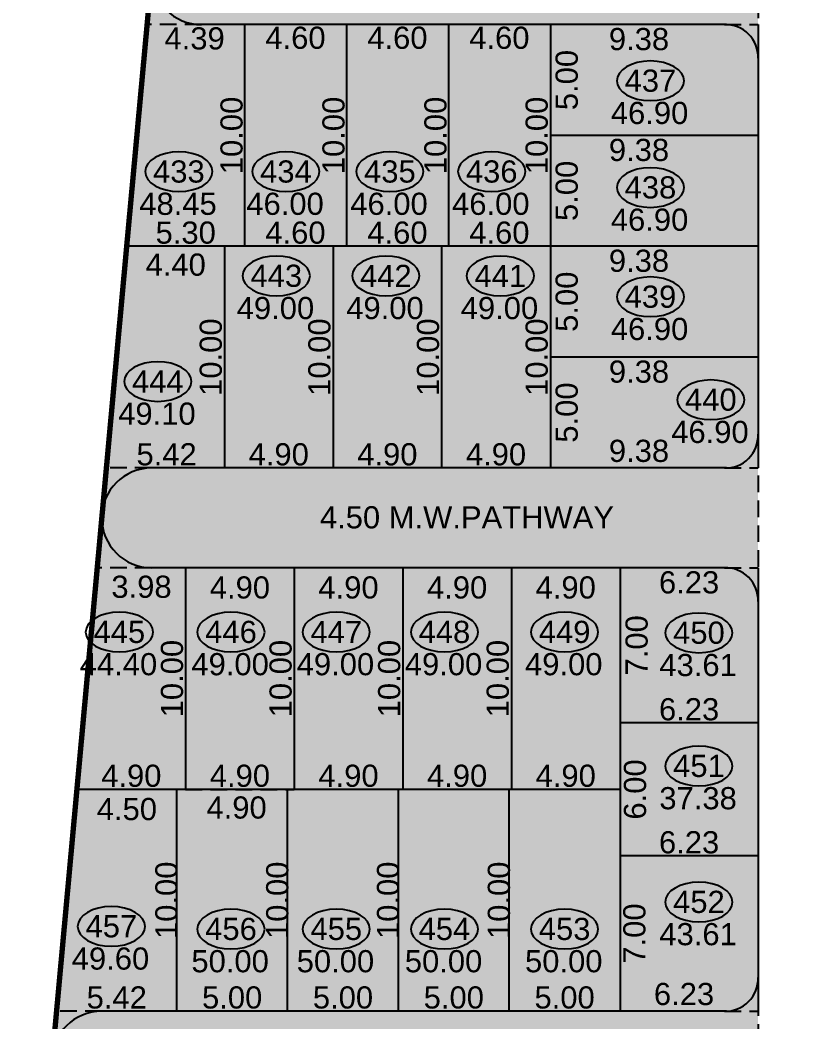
# Model space of a CAD drawing. Header units: millimetres. Extents: x 9625 to 10808, y -1607 to -1252.
# Drawn here: x 10662.33 to 10697.79, y -1569.09 to -1523.89 of the extents above; entities that cross this region are included whole.
import ezdxf

# ---------------------------------------------------------------- set-up
doc = ezdxf.new("R2010")
doc.units = ezdxf.units.MM
doc.header["$LTSCALE"] = 3
doc.header["$MEASUREMENT"] = 0
doc.header["$PDMODE"] = 35
doc.header["$PDSIZE"] = 1
doc.linetypes.add('HIDDEN', pattern=[0.375, 0.25, -0.125])
doc.layers.get('Defpoints').update_dxf_attribs({"linetype": 'HIDDEN'})
for name, color, linetype in [('DIM', 8, 'HIDDEN'), ('DIM1', 8, 'Continuous'), ('PLOT TEXT', 3, 'Continuous'), ('WALL', 6, 'Continuous')]:
    doc.layers.add(name, color=color, linetype=linetype)
doc.styles.add('ARIAL', font='arial.ttf')
doc.styles.get("Standard").update_dxf_attribs({"font": 'arial.ttf'})
doc.dimstyles.new('ISO-25', dxfattribs={"dimtxt": 1, "dimasz": 1, "dimexe": 0, "dimexo": 0, "dimgap": 0.1, "dimtad": 1, "dimzin": 0, "dimdsep": 46, "dimtxsty": 'Standard', "dimblk": 'NONE', "dimcen": 2.5, "dimse1": 1, "dimse2": 1, "dimclrd": 256, "dimclre": 256, "dimclrt": 3, "dimadec": 0, "dimazin": 0, "dimtfac": 1, "dimtmove": 0, "dimatfit": 3, "dimfxl": 1, "dimarcsym": 0})
doc.dimstyles.get("Standard").update_dxf_attribs({"dimtxt": 1, "dimasz": 0, "dimexe": 0, "dimexo": 0, "dimgap": 0.1, "dimtad": 1, "dimzin": 0, "dimdsep": 46, "dimtxsty": 'Standard', "dimcen": 0, "dimse1": 1, "dimse2": 1, "dimsd1": 1, "dimsd2": 1, "dimclrd": 256, "dimclre": 256, "dimclrt": 3, "dimadec": 0, "dimazin": 0, "dimtfac": 1, "dimtix": 1, "dimtofl": 0, "dimtmove": 2, "dimatfit": 3, "dimfxl": 1, "dimtolj": 1, "dimtzin": 0, "dimlwd": -1, "dimlwe": -1, "dimarcsym": 0})

# ---------------------------------------------------------------- blocks, each defined once
blk = doc.blocks.new('*D1734')
at = {"layer": 'Defpoints', "color": 0}
for p in [(10681.656, -1534.101), (10686.256, -1534.101), (10686.256, -1534.101)]:
    blk.add_point(p, dxfattribs=at)
at = {"layer": 'DIM1', "color": 3, "insert": (10683.956, -1533.49), "char_height": 1, "attachment_point": 5}
blk.add_mtext('\\A1;4.60', dxfattribs=at)
blk = doc.blocks.new('*D1733')
at = {"layer": 'Defpoints', "color": 0}
for p in [(10672.456, -1524.101), (10677.056, -1524.101), (10677.056, -1524.101)]:
    blk.add_point(p, dxfattribs=at)
at = {"layer": 'DIM1', "color": 3, "insert": (10674.756, -1524.701), "char_height": 1, "attachment_point": 5}
blk.add_mtext('\\A1;4.60', dxfattribs=at)
blk = doc.blocks.new('*D1732')
at = {"layer": 'Defpoints', "color": 0}
for p in [(10672.488, -1524.101), (10672.488, -1524.101), (10672.488, -1534.101)]:
    blk.add_point(p, dxfattribs=at)
at = {"layer": 'DIM1', "color": 3, "insert": (10671.878, -1529.101), "char_height": 1, "attachment_point": 5, "rotation": 90}
blk.add_mtext('\\A1;10.00', dxfattribs=at)
blk = doc.blocks.new('*D1731')
at = {"layer": 'Defpoints', "color": 0}
for p in [(10677.056, -1524.101), (10681.656, -1524.101), (10681.656, -1524.101)]:
    blk.add_point(p, dxfattribs=at)
at = {"layer": 'DIM1', "color": 3, "insert": (10679.356, -1524.701), "char_height": 1, "attachment_point": 5}
blk.add_mtext('\\A1;4.60', dxfattribs=at)
blk = doc.blocks.new('*D1730')
at = {"layer": 'Defpoints', "color": 0}
for p in [(10677.088, -1524.101), (10677.088, -1524.101), (10677.088, -1534.101)]:
    blk.add_point(p, dxfattribs=at)
at = {"layer": 'DIM1', "color": 3, "insert": (10676.478, -1529.101), "char_height": 1, "attachment_point": 5, "rotation": 90}
blk.add_mtext('\\A1;10.00', dxfattribs=at)
blk = doc.blocks.new('*D1729')
at = {"layer": 'Defpoints', "color": 0}
for p in [(10681.656, -1524.101), (10686.256, -1524.101), (10686.256, -1524.101)]:
    blk.add_point(p, dxfattribs=at)
at = {"layer": 'DIM1', "color": 3, "insert": (10683.956, -1524.701), "char_height": 1, "attachment_point": 5}
blk.add_mtext('\\A1;4.60', dxfattribs=at)
blk = doc.blocks.new('*D1728')
at = {"layer": 'Defpoints', "color": 0}
for p in [(10664.9, -1558.601), (10669.4, -1558.601), (10669.4, -1560.103)]:
    blk.add_point(p, dxfattribs=at)
at = {"layer": 'DIM1', "color": 3, "insert": (10667.15, -1559.492), "char_height": 1, "attachment_point": 5}
blk.add_mtext('\\A1;4.50', dxfattribs=at)
blk = doc.blocks.new('*D1727')
at = {"layer": 'Defpoints', "color": 0}
for p in [(10667.152, -1534.101), (10671.552, -1534.101), (10671.552, -1535.545)]:
    blk.add_point(p, dxfattribs=at)
at = {"layer": 'DIM1', "color": 3, "insert": (10669.352, -1534.934), "char_height": 1, "attachment_point": 5}
blk.add_mtext('\\A1;4.40', dxfattribs=at)
blk = doc.blocks.new('*D1726')
at = {"layer": 'Defpoints', "color": 0}
for p in [(10686.256, -1524.101), (10686.256, -1524.101), (10686.256, -1529.101)]:
    blk.add_point(p, dxfattribs=at)
at = {"layer": 'DIM1', "color": 3, "insert": (10686.999, -1526.601), "char_height": 1, "attachment_point": 5, "rotation": 90}
blk.add_mtext('\\A1;5.00', dxfattribs=at)
blk = doc.blocks.new('*D1724')
at = {"layer": 'Defpoints', "color": 0}
for p in [(10689.4, -1561.601), (10695.631, -1561.601), (10695.631, -1561.601)]:
    blk.add_point(p, dxfattribs=at)
at = {"layer": 'DIM1', "color": 3, "insert": (10692.516, -1560.99), "char_height": 1, "attachment_point": 5}
blk.add_mtext('\\A1;6.23', dxfattribs=at)
blk = doc.blocks.new('*D1723')
at = {"layer": 'Defpoints', "color": 0}
for p in [(10689.4, -1548.601), (10695.631, -1548.601), (10695.631, -1548.601)]:
    blk.add_point(p, dxfattribs=at)
at = {"layer": 'DIM1', "color": 3, "insert": (10692.516, -1549.265), "char_height": 1, "attachment_point": 5}
blk.add_mtext('\\A1;6.23', dxfattribs=at)
blk = doc.blocks.new('*D1722')
at = {"layer": 'Defpoints', "color": 0}
for p in [(10689.4, -1555.601), (10695.631, -1555.601), (10695.631, -1555.601)]:
    blk.add_point(p, dxfattribs=at)
at = {"layer": 'DIM1', "color": 3, "insert": (10692.516, -1554.99), "char_height": 1, "attachment_point": 5}
blk.add_mtext('\\A1;6.23', dxfattribs=at)
blk = doc.blocks.new('*D1721')
at = {"layer": 'Defpoints', "color": 0}
for p in [(10684.5, -1548.601), (10689.4, -1548.601), (10689.4, -1548.601)]:
    blk.add_point(p, dxfattribs=at)
at = {"layer": 'DIM1', "color": 3, "insert": (10686.95, -1549.496), "char_height": 1, "attachment_point": 5}
blk.add_mtext('\\A1;4.90', dxfattribs=at)
blk = doc.blocks.new('*D1720')
at = {"layer": 'Defpoints', "color": 0}
for p in [(10679.6, -1548.601), (10684.5, -1548.601), (10684.5, -1548.601)]:
    blk.add_point(p, dxfattribs=at)
at = {"layer": 'DIM1', "color": 3, "insert": (10682.05, -1549.496), "char_height": 1, "attachment_point": 5}
blk.add_mtext('\\A1;4.90', dxfattribs=at)
blk = doc.blocks.new('*D1719')
at = {"layer": 'Defpoints', "color": 0}
for p in [(10674.7, -1548.601), (10679.6, -1548.601), (10679.6, -1548.601)]:
    blk.add_point(p, dxfattribs=at)
at = {"layer": 'DIM1', "color": 3, "insert": (10677.15, -1549.496), "char_height": 1, "attachment_point": 5}
blk.add_mtext('\\A1;4.90', dxfattribs=at)
blk = doc.blocks.new('*D1718')
at = {"layer": 'Defpoints', "color": 0}
for p in [(10669.8, -1548.601), (10674.7, -1548.601), (10674.7, -1548.601)]:
    blk.add_point(p, dxfattribs=at)
at = {"layer": 'DIM1', "color": 3, "insert": (10672.25, -1549.496), "char_height": 1, "attachment_point": 5}
blk.add_mtext('\\A1;4.90', dxfattribs=at)
blk = doc.blocks.new('*D1717')
at = {"layer": 'Defpoints', "color": 0}
for p in [(10665.817, -1548.601), (10669.8, -1548.601), (10669.8, -1548.601)]:
    blk.add_point(p, dxfattribs=at)
at = {"layer": 'DIM1', "color": 3, "insert": (10667.809, -1549.464), "char_height": 1, "attachment_point": 5}
blk.add_mtext('\\A1;3.98', dxfattribs=at)
blk = doc.blocks.new('*D1716')
at = {"layer": 'Defpoints', "color": 0}
for p in [(10668.068, -1524.101), (10672.456, -1524.101), (10672.456, -1524.101)]:
    blk.add_point(p, dxfattribs=at)
at = {"layer": 'DIM1', "color": 3, "insert": (10670.206, -1524.729), "char_height": 1, "attachment_point": 5}
blk.add_mtext('\\A1;4.39', dxfattribs=at)
blk = doc.blocks.new('*D1691')
at = {"layer": 'Defpoints', "color": 0}
for p in [(10686.256, -1534.101), (10686.256, -1534.101), (10686.256, -1544.101)]:
    blk.add_point(p, dxfattribs=at)
at = {"layer": 'DIM1', "color": 3, "insert": (10685.646, -1539.101), "char_height": 1, "attachment_point": 5, "rotation": 90}
blk.add_mtext('\\A1;10.00', dxfattribs=at)
blk = doc.blocks.new('*D1690')
at = {"layer": 'Defpoints', "color": 0}
for p in [(10676.452, -1534.101), (10676.452, -1534.101), (10676.452, -1544.101)]:
    blk.add_point(p, dxfattribs=at)
at = {"layer": 'DIM1', "color": 3, "insert": (10675.841, -1539.101), "char_height": 1, "attachment_point": 5, "rotation": 90}
blk.add_mtext('\\A1;10.00', dxfattribs=at)
blk = doc.blocks.new('*D1689')
at = {"layer": 'Defpoints', "color": 0}
for p in [(10671.552, -1534.101), (10671.552, -1534.101), (10671.552, -1544.101)]:
    blk.add_point(p, dxfattribs=at)
at = {"layer": 'DIM1', "color": 3, "insert": (10670.941, -1539.101), "char_height": 1, "attachment_point": 5, "rotation": 90}
blk.add_mtext('\\A1;10.00', dxfattribs=at)
blk = doc.blocks.new('*D1688')
at = {"layer": 'Defpoints', "color": 0}
for p in [(10664.9, -1558.601), (10669.8, -1558.601), (10669.8, -1558.601)]:
    blk.add_point(p, dxfattribs=at)
at = {"layer": 'DIM1', "color": 3, "insert": (10667.35, -1557.99), "char_height": 1, "attachment_point": 5}
blk.add_mtext('\\A1;4.90', dxfattribs=at)
blk = doc.blocks.new('*D1687')
at = {"layer": 'Defpoints', "color": 0}
for p in [(10674.7, -1558.601), (10679.6, -1558.601), (10679.6, -1558.601)]:
    blk.add_point(p, dxfattribs=at)
at = {"layer": 'DIM1', "color": 3, "insert": (10677.15, -1557.99), "char_height": 1, "attachment_point": 5}
blk.add_mtext('\\A1;4.90', dxfattribs=at)
blk = doc.blocks.new('*D1686')
at = {"layer": 'Defpoints', "color": 0}
for p in [(10679.6, -1558.601), (10684.5, -1558.601), (10684.5, -1558.601)]:
    blk.add_point(p, dxfattribs=at)
at = {"layer": 'DIM1', "color": 3, "insert": (10682.05, -1557.99), "char_height": 1, "attachment_point": 5}
blk.add_mtext('\\A1;4.90', dxfattribs=at)
blk = doc.blocks.new('*D1634')
at = {"layer": 'Defpoints', "color": 0}
for p in [(10667.152, -1534.101), (10672.456, -1534.101), (10672.456, -1534.101)]:
    blk.add_point(p, dxfattribs=at)
at = {"layer": 'DIM1', "color": 3, "insert": (10669.804, -1533.49), "char_height": 1, "attachment_point": 5}
blk.add_mtext('\\A1;5.30', dxfattribs=at)
blk = doc.blocks.new('*D1633')
at = {"layer": 'Defpoints', "color": 0}
for p in [(10672.456, -1534.101), (10677.056, -1534.101), (10677.056, -1534.101)]:
    blk.add_point(p, dxfattribs=at)
at = {"layer": 'DIM1', "color": 3, "insert": (10674.756, -1533.49), "char_height": 1, "attachment_point": 5}
blk.add_mtext('\\A1;4.60', dxfattribs=at)
blk = doc.blocks.new('*D1632')
at = {"layer": 'Defpoints', "color": 0}
for p in [(10677.056, -1534.101), (10681.656, -1534.101), (10681.656, -1534.101)]:
    blk.add_point(p, dxfattribs=at)
at = {"layer": 'DIM1', "color": 3, "insert": (10679.356, -1533.49), "char_height": 1, "attachment_point": 5}
blk.add_mtext('\\A1;4.60', dxfattribs=at)
blk = doc.blocks.new('*D1631')
at = {"layer": 'Defpoints', "color": 0}
for p in [(10681.688, -1524.101), (10681.688, -1524.101), (10681.688, -1534.101)]:
    blk.add_point(p, dxfattribs=at)
at = {"layer": 'DIM1', "color": 3, "insert": (10681.078, -1529.101), "char_height": 1, "attachment_point": 5, "rotation": 90}
blk.add_mtext('\\A1;10.00', dxfattribs=at)
blk = doc.blocks.new('*D1630')
at = {"layer": 'Defpoints', "color": 0}
for p in [(10681.352, -1544.101), (10686.256, -1544.101), (10686.256, -1544.101)]:
    blk.add_point(p, dxfattribs=at)
at = {"layer": 'DIM1', "color": 3, "insert": (10683.804, -1543.49), "char_height": 1, "attachment_point": 5}
blk.add_mtext('\\A1;4.90', dxfattribs=at)
blk = doc.blocks.new('*D1629')
at = {"layer": 'Defpoints', "color": 0}
for p in [(10681.352, -1534.101), (10681.352, -1534.101), (10681.352, -1544.101)]:
    blk.add_point(p, dxfattribs=at)
at = {"layer": 'DIM1', "color": 3, "insert": (10680.741, -1539.101), "char_height": 1, "attachment_point": 5, "rotation": 90}
blk.add_mtext('\\A1;10.00', dxfattribs=at)
blk = doc.blocks.new('*D1628')
at = {"layer": 'Defpoints', "color": 0}
for p in [(10676.452, -1544.101), (10681.352, -1544.101), (10681.352, -1544.101)]:
    blk.add_point(p, dxfattribs=at)
at = {"layer": 'DIM1', "color": 3, "insert": (10678.902, -1543.49), "char_height": 1, "attachment_point": 5}
blk.add_mtext('\\A1;4.90', dxfattribs=at)
blk = doc.blocks.new('*D1627')
at = {"layer": 'Defpoints', "color": 0}
for p in [(10671.552, -1544.101), (10676.452, -1544.101), (10676.452, -1544.101)]:
    blk.add_point(p, dxfattribs=at)
at = {"layer": 'DIM1', "color": 3, "insert": (10674.002, -1543.49), "char_height": 1, "attachment_point": 5}
blk.add_mtext('\\A1;4.90', dxfattribs=at)
blk = doc.blocks.new('*D1626')
at = {"layer": 'Defpoints', "color": 0}
for p in [(10666.231, -1544.101), (10671.652, -1544.101), (10671.652, -1544.101)]:
    blk.add_point(p, dxfattribs=at)
at = {"layer": 'DIM1', "color": 3, "insert": (10668.942, -1543.49), "char_height": 1, "attachment_point": 5}
blk.add_mtext('\\A1;5.42', dxfattribs=at)
blk = doc.blocks.new('*D1625')
at = {"layer": 'Defpoints', "color": 0}
for p in [(10669.8, -1548.601), (10669.8, -1548.601), (10669.8, -1558.601)]:
    blk.add_point(p, dxfattribs=at)
at = {"layer": 'DIM1', "color": 3, "insert": (10669.19, -1553.601), "char_height": 1, "attachment_point": 5, "rotation": 90}
blk.add_mtext('\\A1;10.00', dxfattribs=at)
blk = doc.blocks.new('*D1624')
at = {"layer": 'Defpoints', "color": 0}
for p in [(10674.7, -1548.601), (10674.7, -1548.601), (10674.7, -1558.601)]:
    blk.add_point(p, dxfattribs=at)
at = {"layer": 'DIM1', "color": 3, "insert": (10674.09, -1553.601), "char_height": 1, "attachment_point": 5, "rotation": 90}
blk.add_mtext('\\A1;10.00', dxfattribs=at)
blk = doc.blocks.new('*D1623')
at = {"layer": 'Defpoints', "color": 0}
for p in [(10679.6, -1548.601), (10679.6, -1548.601), (10679.6, -1558.601)]:
    blk.add_point(p, dxfattribs=at)
at = {"layer": 'DIM1', "color": 3, "insert": (10678.99, -1553.601), "char_height": 1, "attachment_point": 5, "rotation": 90}
blk.add_mtext('\\A1;10.00', dxfattribs=at)
blk = doc.blocks.new('*D1622')
at = {"layer": 'Defpoints', "color": 0}
for p in [(10669.8, -1558.601), (10674.7, -1558.601), (10674.7, -1558.601)]:
    blk.add_point(p, dxfattribs=at)
at = {"layer": 'DIM', "lineweight": -2}
blk.add_line((10669.8, -1558.601), (10674.7, -1558.601), dxfattribs=at)
at = {"layer": 'DIM', "color": 3, "insert": (10672.25, -1557.99), "char_height": 1, "attachment_point": 5}
blk.add_mtext('4.90', dxfattribs=at)
blk = doc.blocks.new('_None')
blk = doc.blocks.new('*D1621')
at = {"layer": 'Defpoints', "color": 0}
for p in [(10669.65, -1558.601), (10674.55, -1558.601), (10674.55, -1558.601)]:
    blk.add_point(p, dxfattribs=at)
at = {"layer": 'DIM1', "color": 3, "insert": (10672.1, -1559.422), "char_height": 1, "attachment_point": 5}
blk.add_mtext('\\A1;4.90', dxfattribs=at)
blk = doc.blocks.new('*D1620')
at = {"layer": 'Defpoints', "color": 0}
for p in [(10663.983, -1568.601), (10669.4, -1568.601), (10669.4, -1568.601)]:
    blk.add_point(p, dxfattribs=at)
at = {"layer": 'DIM1', "color": 3, "insert": (10666.692, -1567.99), "char_height": 1, "attachment_point": 5}
blk.add_mtext('\\A1;5.42', dxfattribs=at)
blk = doc.blocks.new('*D1619')
at = {"layer": 'Defpoints', "color": 0}
for p in [(10669.4, -1568.601), (10674.4, -1568.601), (10674.4, -1568.601)]:
    blk.add_point(p, dxfattribs=at)
at = {"layer": 'DIM1', "color": 3, "insert": (10671.9, -1567.99), "char_height": 1, "attachment_point": 5}
blk.add_mtext('\\A1;5.00', dxfattribs=at)
blk = doc.blocks.new('*D1618')
at = {"layer": 'Defpoints', "color": 0}
for p in [(10669.55, -1558.601), (10669.55, -1558.601), (10669.55, -1568.601)]:
    blk.add_point(p, dxfattribs=at)
at = {"layer": 'DIM1', "color": 3, "insert": (10668.94, -1563.601), "char_height": 1, "attachment_point": 5, "rotation": 90}
blk.add_mtext('\\A1;10.00', dxfattribs=at)
blk = doc.blocks.new('*D1617')
at = {"layer": 'Defpoints', "color": 0}
for p in [(10674.4, -1568.601), (10679.4, -1568.601), (10679.4, -1568.601)]:
    blk.add_point(p, dxfattribs=at)
at = {"layer": 'DIM1', "color": 3, "insert": (10676.9, -1567.99), "char_height": 1, "attachment_point": 5}
blk.add_mtext('\\A1;5.00', dxfattribs=at)
blk = doc.blocks.new('*D1616')
at = {"layer": 'Defpoints', "color": 0}
for p in [(10674.55, -1558.601), (10674.55, -1558.601), (10674.55, -1568.601)]:
    blk.add_point(p, dxfattribs=at)
at = {"layer": 'DIM1', "color": 3, "insert": (10673.94, -1563.601), "char_height": 1, "attachment_point": 5, "rotation": 90}
blk.add_mtext('\\A1;10.00', dxfattribs=at)
blk = doc.blocks.new('*D1615')
at = {"layer": 'Defpoints', "color": 0}
for p in [(10679.4, -1568.601), (10684.4, -1568.601), (10684.4, -1568.601)]:
    blk.add_point(p, dxfattribs=at)
at = {"layer": 'DIM1', "color": 3, "insert": (10681.9, -1567.99), "char_height": 1, "attachment_point": 5}
blk.add_mtext('\\A1;5.00', dxfattribs=at)
blk = doc.blocks.new('*D1614')
at = {"layer": 'Defpoints', "color": 0}
for p in [(10679.55, -1558.601), (10679.55, -1558.601), (10679.55, -1568.601)]:
    blk.add_point(p, dxfattribs=at)
at = {"layer": 'DIM1', "color": 3, "insert": (10678.94, -1563.601), "char_height": 1, "attachment_point": 5, "rotation": 90}
blk.add_mtext('\\A1;10.00', dxfattribs=at)
blk = doc.blocks.new('*D1613')
at = {"layer": 'Defpoints', "color": 0}
for p in [(10684.4, -1568.601), (10689.4, -1568.601), (10689.4, -1568.601)]:
    blk.add_point(p, dxfattribs=at)
at = {"layer": 'DIM1', "color": 3, "insert": (10686.9, -1567.99), "char_height": 1, "attachment_point": 5}
blk.add_mtext('\\A1;5.00', dxfattribs=at)
blk = doc.blocks.new('*D1612')
at = {"layer": 'Defpoints', "color": 0}
for p in [(10684.5, -1558.601), (10689.4, -1558.601), (10689.4, -1558.601)]:
    blk.add_point(p, dxfattribs=at)
at = {"layer": 'DIM1', "color": 3, "insert": (10686.95, -1557.99), "char_height": 1, "attachment_point": 5}
blk.add_mtext('\\A1;4.90', dxfattribs=at)
blk = doc.blocks.new('*D1611')
at = {"layer": 'Defpoints', "color": 0}
for p in [(10684.5, -1548.601), (10684.5, -1548.601), (10684.5, -1558.601)]:
    blk.add_point(p, dxfattribs=at)
at = {"layer": 'DIM1', "color": 3, "insert": (10683.89, -1553.601), "char_height": 1, "attachment_point": 5, "rotation": 90}
blk.add_mtext('\\A1;10.00', dxfattribs=at)
blk = doc.blocks.new('*D1610')
at = {"layer": 'Defpoints', "color": 0}
for p in [(10684.55, -1558.601), (10684.55, -1558.601), (10684.55, -1568.601)]:
    blk.add_point(p, dxfattribs=at)
at = {"layer": 'DIM1', "color": 3, "insert": (10683.94, -1563.601), "char_height": 1, "attachment_point": 5, "rotation": 90}
blk.add_mtext('\\A1;10.00', dxfattribs=at)
blk = doc.blocks.new('*D1609')
at = {"layer": 'Defpoints', "color": 0}
for p in [(10689.4, -1548.601), (10689.4, -1548.601), (10689.4, -1555.601)]:
    blk.add_point(p, dxfattribs=at)
at = {"layer": 'DIM1', "color": 3, "insert": (10690.154, -1552.101), "char_height": 1, "attachment_point": 5, "rotation": 90}
blk.add_mtext('\\A1;7.00', dxfattribs=at)
blk = doc.blocks.new('*D1608')
at = {"layer": 'Defpoints', "color": 0}
for p in [(10689.4, -1555.601), (10689.4, -1555.601), (10689.4, -1561.601)]:
    blk.add_point(p, dxfattribs=at)
at = {"layer": 'DIM1', "color": 3, "insert": (10690.081, -1558.601), "char_height": 1, "attachment_point": 5, "rotation": 90}
blk.add_mtext('\\A1;6.00', dxfattribs=at)
blk = doc.blocks.new('*D1607')
at = {"layer": 'Defpoints', "color": 0}
for p in [(10689.4, -1561.601), (10689.4, -1561.601), (10689.4, -1568.601)]:
    blk.add_point(p, dxfattribs=at)
at = {"layer": 'DIM1', "color": 3, "insert": (10690.053, -1565.101), "char_height": 1, "attachment_point": 5, "rotation": 90}
blk.add_mtext('\\A1;7.00', dxfattribs=at)
blk = doc.blocks.new('*D1600')
at = {"layer": 'Defpoints', "color": 0}
for p in [(10680.494, -1546.943), (10684.494, -1546.943), (10684.494, -1546.943)]:
    blk.add_point(p, dxfattribs=at)
at = {"layer": 'DIM1', "color": 3, "insert": (10682.494, -1546.332), "char_height": 1, "attachment_point": 5}
blk.add_mtext('\\A1;4.50 M.W.PATHWAY', dxfattribs=at)
blk = doc.blocks.new('*D1324')
at = {"layer": 'Defpoints', "color": 0}
for p in [(10689.4, -1568.601), (10695.631, -1568.601), (10695.631, -1568.601)]:
    blk.add_point(p, dxfattribs=at)
at = {"layer": 'DIM1', "color": 3, "insert": (10692.287, -1567.834), "char_height": 1, "attachment_point": 5}
blk.add_mtext('\\A1;6.23', dxfattribs=at)
blk = doc.blocks.new('*D1323')
at = {"layer": 'Defpoints', "color": 0}
for p in [(10686.256, -1524.101), (10686.256, -1524.101), (10686.256, -1534.101)]:
    blk.add_point(p, dxfattribs=at)
at = {"layer": 'DIM1', "color": 3, "insert": (10685.646, -1529.101), "char_height": 1, "attachment_point": 5, "rotation": 90}
blk.add_mtext('\\A1;10.00', dxfattribs=at)
blk = doc.blocks.new('*D1322')
at = {"layer": 'Defpoints', "color": 0}
for p in [(10686.256, -1539.101), (10686.256, -1539.101), (10686.256, -1544.101)]:
    blk.add_point(p, dxfattribs=at)
at = {"layer": 'DIM1', "color": 3, "insert": (10686.999, -1541.601), "char_height": 1, "attachment_point": 5, "rotation": 90}
blk.add_mtext('\\A1;5.00', dxfattribs=at)
blk = doc.blocks.new('*D1321')
at = {"layer": 'Defpoints', "color": 0}
for p in [(10686.256, -1534.101), (10686.256, -1534.101), (10686.256, -1539.101)]:
    blk.add_point(p, dxfattribs=at)
at = {"layer": 'DIM1', "color": 3, "insert": (10686.999, -1536.601), "char_height": 1, "attachment_point": 5, "rotation": 90}
blk.add_mtext('\\A1;5.00', dxfattribs=at)
blk = doc.blocks.new('*D1320')
at = {"layer": 'Defpoints', "color": 0}
for p in [(10686.256, -1544.101), (10695.631, -1544.101), (10695.631, -1544.101)]:
    blk.add_point(p, dxfattribs=at)
at = {"layer": 'DIM1', "color": 3, "insert": (10690.256, -1543.334), "char_height": 1, "attachment_point": 5}
blk.add_mtext('\\A1;9.38', dxfattribs=at)
blk = doc.blocks.new('*D1319')
at = {"layer": 'Defpoints', "color": 0}
for p in [(10686.256, -1539.101), (10695.631, -1539.101), (10695.631, -1539.101)]:
    blk.add_point(p, dxfattribs=at)
at = {"layer": 'DIM1', "color": 3, "insert": (10690.256, -1539.76), "char_height": 1, "attachment_point": 5}
blk.add_mtext('\\A1;9.38', dxfattribs=at)
blk = doc.blocks.new('*D1318')
at = {"layer": 'Defpoints', "color": 0}
for p in [(10686.256, -1534.101), (10695.631, -1534.101), (10695.631, -1534.101)]:
    blk.add_point(p, dxfattribs=at)
at = {"layer": 'DIM1', "color": 3, "insert": (10690.256, -1534.76), "char_height": 1, "attachment_point": 5}
blk.add_mtext('\\A1;9.38', dxfattribs=at)
blk = doc.blocks.new('*D1317')
at = {"layer": 'Defpoints', "color": 0}
for p in [(10686.256, -1529.101), (10695.631, -1529.101), (10695.631, -1529.101)]:
    blk.add_point(p, dxfattribs=at)
at = {"layer": 'DIM1', "color": 3, "insert": (10690.256, -1529.76), "char_height": 1, "attachment_point": 5}
blk.add_mtext('\\A1;9.38', dxfattribs=at)
blk = doc.blocks.new('*D1316')
at = {"layer": 'Defpoints', "color": 0}
for p in [(10686.256, -1529.101), (10686.256, -1529.101), (10686.256, -1534.101)]:
    blk.add_point(p, dxfattribs=at)
at = {"layer": 'DIM1', "color": 3, "insert": (10686.999, -1531.601), "char_height": 1, "attachment_point": 5, "rotation": 90}
blk.add_mtext('\\A1;5.00', dxfattribs=at)
blk = doc.blocks.new('*D1315')
at = {"layer": 'Defpoints', "color": 0}
for p in [(10686.256, -1524.101), (10695.631, -1524.101), (10695.631, -1524.101)]:
    blk.add_point(p, dxfattribs=at)
at = {"layer": 'DIM1', "color": 3, "insert": (10690.256, -1524.76), "char_height": 1, "attachment_point": 5}
blk.add_mtext('\\A1;9.38', dxfattribs=at)

msp = doc.modelspace()

# ---------------------------------------------------------------- hatches: boundary and pattern name
at = {"layer": 'DIM', "ltscale": 0.05}
h = msp.add_hatch(dxfattribs=at)
h.set_pattern_fill('DOTS', color=252, scale=10)
h.set_pattern_definition([(0, (2008.3693, -194.03515), (0.3125, 0.625), [0, -0.625])])
h.paths.add_polyline_path([(10675.5189, -1425.1876), (10695.6314, -1425.1876), (10695.6314, -1578.8529), (10691.8948, -1579.4662), (10680.6314, -1581.7318), (10663.8552, -1585.1336), (10662.329, -1585.363), (10662.4854, -1583.9541), (10663.0006, -1579.3129), (10663.7916, -1570.6908), (10665.9407, -1547.2548), (10665.9407, -1547.2548), (10667.1363, -1534.2711), (10669.1114, -1512.7212), (10671.3007, -1487.8493), (10672.2539, -1477.5943), (10673.8276, -1460.5477), (10675.5189, -1446.5337)])

# ---------------------------------------------------------------- linework, layer by layer
at = {"layer": 'DIM'}
for p, q in [((10670.5165, -1524.1009), (10668.0685, -1524.1009)), ((10668.2653, -1544.1009), (10666.2311, -1544.1009)), ((10668.2653, -1548.6009), (10665.8172, -1548.6009)), ((10666.0185, -1568.6009), (10663.9832, -1568.6009))]:
    msp.add_line(p, q, dxfattribs=at)
at = {"layer": 'DIM', "color": 6}
for p, q in [((10694.1114, -1524.1009), (10695.6314, -1524.1009)), ((10694.1114, -1544.1009), (10695.6314, -1544.1009)), ((10694.1114, -1548.6009), (10695.6314, -1548.6009)), ((10694.1114, -1568.6009), (10695.6314, -1568.6009))]:
    msp.add_line(p, q, dxfattribs=at)
at = {"layer": 'DIM'}
msp.add_lwpolyline([(10675.5189, -1425.1876), (10695.6314, -1425.1876), (10695.6314, -1578.8529), (10691.8948, -1579.4662), (10680.6314, -1581.7318), (10663.8552, -1585.1336), (10662.329, -1585.363), (10662.4854, -1583.9541), (10663.0006, -1579.3129), (10663.7916, -1570.6908), (10665.9407, -1547.2548), (10665.9407, -1547.2548), (10667.1363, -1534.2711), (10669.1114, -1512.7212), (10671.3007, -1487.8493), (10672.2539, -1477.5943), (10673.8276, -1460.5477), (10675.5189, -1446.5337)], close=True, dxfattribs=at)
at = {"layer": 'PLOT TEXT', "extrusion": (0, 0, -1)}
for centre in [(10690.7728, -1526.6357), (10669.4961, -1530.7339), (10674.3261, -1530.7339), (10679.0165, -1530.7339), (10683.6098, -1530.7339), (10690.7728, -1531.4507), (10673.8925, -1535.4371), (10678.8342, -1535.4371), (10683.9998, -1535.4371), (10690.7728, -1536.3798), (10668.5452, -1540.2006), (10693.4971, -1541.0238), (10666.8102, -1551.5005), (10671.847, -1551.5005), (10676.5987, -1551.5005), (10681.4771, -1551.5005), (10686.9003, -1551.5005), (10692.9607, -1551.5382), (10692.9607, -1557.5459), (10692.9607, -1563.6787), (10666.4491, -1564.7786), (10671.847, -1564.8989), (10676.5987, -1564.8989), (10681.4771, -1564.8989), (10686.9003, -1564.8989)]:
    msp.add_ellipse(centre, major_axis=(1.5203, 0), ratio=0.5882805, dxfattribs=at)
at = {"layer": 'WALL', "lineweight": 25}
for p, q in [((10694.2075, -1524.1009), (10670.5165, -1524.1009)), ((10672.4562, -1524.1009), (10672.4562, -1534.1009)), ((10677.0562, -1524.1009), (10677.0562, -1534.1009)), ((10681.6562, -1524.1009), (10681.6562, -1534.1009)), ((10686.2562, -1524.1009), (10686.2562, -1544.1009)), ((10695.6314, -1524.1009), (10695.6314, -1544.1009)), ((10695.6314, -1529.1009), (10686.2562, -1529.1009)), ((10695.6314, -1534.1009), (10667.1519, -1534.1009)), ((10671.5519, -1534.1009), (10671.5519, -1544.1009)), ((10676.4519, -1534.1009), (10676.4519, -1544.1009)), ((10681.3519, -1534.1009), (10681.3519, -1544.1009)), ((10695.6314, -1539.1009), (10686.2562, -1539.1009)), ((10694.2075, -1544.1009), (10668.2653, -1544.1009)), ((10694.2075, -1548.6009), (10668.2653, -1548.6009)), ((10669.8002, -1548.6009), (10669.8002, -1558.6009)), ((10674.7002, -1548.6009), (10674.7002, -1558.6009)), ((10679.6002, -1548.6009), (10679.6002, -1558.6009)), ((10684.5002, -1548.6009), (10684.5002, -1558.6009)), ((10689.4002, -1548.6009), (10689.4002, -1568.6009)), ((10689.4002, -1548.6009), (10689.4002, -1568.6009)), ((10695.6314, -1548.6009), (10695.6314, -1568.6009)), ((10695.6314, -1555.6009), (10689.4002, -1555.6009)), ((10689.4002, -1558.6009), (10664.9002, -1558.6009)), ((10669.4002, -1568.6009), (10669.4002, -1558.6009)), ((10674.4002, -1568.6009), (10674.4002, -1558.6009)), ((10679.4002, -1568.6009), (10679.4002, -1558.6009)), ((10684.4002, -1568.6009), (10684.4002, -1558.6009)), ((10695.6314, -1561.6009), (10689.4002, -1561.6009)), ((10694.2075, -1568.6009), (10666.0185, -1568.6009))]:
    msp.add_line(p, q, dxfattribs=at)
at = {"layer": 'WALL', "color": 5, "linetype": 'Continuous', "lineweight": 70}
msp.add_lwpolyline([(10700.1217, -1578.0473), (10696.0818, -1578.779), (10691.8948, -1579.4662), (10684.7001, -1580.9071), (10676.1765, -1582.6348), (10663.8552, -1585.1336), (10662.329, -1585.363), (10662.4854, -1583.9541), (10663.0006, -1579.3129), (10663.7916, -1570.6908), (10665.9407, -1547.2548), (10667.1363, -1534.2711), (10669.1114, -1512.7212)], dxfattribs=at)
at = {"layer": 'WALL', "lineweight": 25}
for centre, radius, start, end in [((10670.5165, -1521.8509), 2.25, 90, 270), ((10694.1594, -1525.5729), 1.4727, 358.12944, 91.87056), ((10694.1594, -1542.629), 1.4727, 268.12944, 1.87056), ((10668.2653, -1546.3509), 2.25, 90, 270), ((10694.1594, -1550.0729), 1.4727, 358.12944, 91.87056), ((10694.1594, -1567.129), 1.4727, 268.12944, 1.87056), ((10666.0185, -1570.8509), 2.25, 90, 270)]:
    msp.add_arc(centre, radius, start, end, dxfattribs=at)

# ---------------------------------------------------------------- texts
at = {"layer": 'PLOT TEXT', "linetype": 'Continuous', "char_height": 1, "attachment_point": 5, "style": 'ARIAL'}
for s, insert in [('\\A1;437', (10690.7728, -1526.6357)), ('\\A1;46.90', (10690.7335, -1528.092)), ('\\A1;433', (10669.4961, -1530.7339)), ('\\A1;434', (10674.3261, -1530.7339)), ('\\A1;435', (10679.0165, -1530.7339)), ('\\A1;436', (10683.6098, -1530.7339)), ('\\A1;438', (10690.7728, -1531.4507)), ('\\A1;48.45', (10669.4567, -1532.1902)), ('\\A1;46.00', (10674.2867, -1532.1902)), ('\\A1;46.00', (10678.9772, -1532.1902)), ('\\A1;46.00', (10683.5704, -1532.1902)), ('\\A1;46.90', (10690.7335, -1532.907)), ('\\A1;443', (10673.8925, -1535.4371)), ('\\A1;442', (10678.8342, -1535.4371)), ('\\A1;441', (10683.9998, -1535.4371)), ('\\A1;439', (10690.7728, -1536.3798)), ('\\A1;49.00', (10673.8531, -1536.8934)), ('\\A1;49.00', (10678.7949, -1536.8934)), ('\\A1;49.00', (10683.9604, -1536.8934)), ('\\A1;46.90', (10690.7335, -1537.8361)), ('\\A1;444', (10668.5452, -1540.2006)), ('\\A1;440', (10693.4971, -1541.0238)), ('\\A1;49.10', (10668.5059, -1541.6569)), ('\\A1;46.90', (10693.4577, -1542.4801)), ('\\A1;445', (10666.8102, -1551.5005)), ('\\A1;446', (10671.847, -1551.5005)), ('\\A1;447', (10676.5987, -1551.5005)), ('\\A1;448', (10681.4771, -1551.5005)), ('\\A1;449', (10686.9003, -1551.5005)), ('\\A1;450', (10692.9607, -1551.5382)), ('\\A1;44.40', (10666.7709, -1552.9568)), ('\\A1;49.00', (10671.8076, -1552.9568)), ('\\A1;49.00', (10676.5593, -1552.9568)), ('\\A1;49.00', (10681.4377, -1552.9568)), ('\\A1;49.00', (10686.861, -1552.9568)), ('\\A1;43.61', (10692.9213, -1552.9945)), ('\\A1;451', (10692.9607, -1557.5459)), ('\\A1;37.38', (10692.9213, -1559.0022)), ('\\A1;452', (10692.9607, -1563.6787)), ('\\A1;457', (10666.4491, -1564.7786)), ('\\A1;456', (10671.847, -1564.8989)), ('\\A1;455', (10676.5987, -1564.8989)), ('\\A1;454', (10681.4771, -1564.8989)), ('\\A1;453', (10686.9003, -1564.8989)), ('\\A1;43.61', (10692.9213, -1565.135)), ('\\A1;49.60', (10666.4097, -1566.2349)), ('\\A1;50.00', (10671.8076, -1566.3552)), ('\\A1;50.00', (10676.5593, -1566.3552)), ('\\A1;50.00', (10681.4377, -1566.3552)), ('\\A1;50.00', (10686.861, -1566.3552))]:
    msp.add_mtext(s, dxfattribs=dict(at, insert=insert))

# ---------------------------------------------------------------- dimensions: what is measured, and where the dimension line sits
at = {"layer": 'DIM'}
dim = msp.add_aligned_dim(p1=(10669.8002, -1558.6009), p2=(10674.7002, -1558.6009), distance=0, dimstyle='ISO-25', dxfattribs=at)
dim.commit()
dim.dimension.update_dxf_attribs({"geometry": '*D1622', "text_midpoint": (10672.2502, -1557.9904)})
at = {"layer": 'DIM1'}
for base, p1, p2, angle, picture, middle in [((10672.4562, -1524.1009), (10668.0685, -1524.1009), (10672.4562, -1524.1009), 0, '*D1716', (10670.2062, -1524.7288)), ((10677.0562, -1524.1009), (10672.4562, -1524.1009), (10677.0562, -1524.1009), 0, '*D1733', (10674.7562, -1524.7009)), ((10681.6562, -1524.1009), (10677.0562, -1524.1009), (10681.6562, -1524.1009), 0, '*D1731', (10679.3562, -1524.7009)), ((10686.2562, -1524.1009), (10681.6562, -1524.1009), (10686.2562, -1524.1009), 0, '*D1729', (10683.9562, -1524.7009)), ((10686.2562, -1524.1009), (10686.2562, -1529.1009), (10686.2562, -1524.1009), 90, '*D1726', (10686.9985, -1526.6009)), ((10695.6314, -1524.1009), (10686.2562, -1524.1009), (10695.6314, -1524.1009), 0, '*D1315', (10690.2562, -1524.7598)), ((10695.6314, -1529.1009), (10686.2562, -1529.1009), (10695.6314, -1529.1009), 0, '*D1317', (10690.2562, -1529.7598)), ((10686.2562, -1529.1009), (10686.2562, -1534.1009), (10686.2562, -1529.1009), 90, '*D1316', (10686.9985, -1531.6009)), ((10686.2562, -1534.1009), (10686.2562, -1539.1009), (10686.2562, -1534.1009), 90, '*D1321', (10686.9985, -1536.6009)), ((10695.6314, -1534.1009), (10686.2562, -1534.1009), (10695.6314, -1534.1009), 0, '*D1318', (10690.2562, -1534.7598)), ((10686.2562, -1539.1009), (10686.2562, -1544.1009), (10686.2562, -1539.1009), 90, '*D1322', (10686.9985, -1541.6009)), ((10695.6314, -1539.1009), (10686.2562, -1539.1009), (10695.6314, -1539.1009), 0, '*D1319', (10690.2562, -1539.7598)), ((10695.6314, -1544.1009), (10686.2562, -1544.1009), (10695.6314, -1544.1009), 0, '*D1320', (10690.2562, -1543.3339)), ((10669.8002, -1548.6009), (10665.8172, -1548.6009), (10669.8002, -1548.6009), 0, '*D1717', (10667.8087, -1549.464)), ((10674.7002, -1548.6009), (10669.8002, -1548.6009), (10674.7002, -1548.6009), 0, '*D1718', (10672.2502, -1549.4957)), ((10679.6002, -1548.6009), (10674.7002, -1548.6009), (10679.6002, -1548.6009), 0, '*D1719', (10677.1502, -1549.4957)), ((10684.5002, -1548.6009), (10679.6002, -1548.6009), (10684.5002, -1548.6009), 0, '*D1720', (10682.0502, -1549.4957)), ((10689.4002, -1548.6009), (10684.5002, -1548.6009), (10689.4002, -1548.6009), 0, '*D1721', (10686.9502, -1549.4957)), ((10695.6314, -1548.6009), (10689.4002, -1548.6009), (10695.6314, -1548.6009), 0, '*D1723', (10692.5158, -1549.2646)), ((10689.4002, -1548.6009), (10689.4002, -1555.6009), (10689.4002, -1548.6009), 90, '*D1609', (10690.1539, -1552.1009)), ((10689.4002, -1555.6009), (10689.4002, -1561.6009), (10689.4002, -1555.6009), 90, '*D1608', (10690.0812, -1558.6009)), ((10674.5502, -1558.6009), (10669.6502, -1558.6009), (10674.5502, -1558.6009), 0, '*D1621', (10672.1002, -1559.4222)), ((10689.4002, -1561.6009), (10689.4002, -1568.6009), (10689.4002, -1561.6009), 90, '*D1607', (10690.0525, -1565.1009)), ((10695.6314, -1568.6009), (10689.4002, -1568.6009), (10695.6314, -1568.6009), 0, '*D1324', (10692.287, -1567.8339))]:
    dim = msp.add_linear_dim(base=base, p1=p1, p2=p2, angle=angle, dimstyle='Standard', dxfattribs=at)
    dim.commit()
    dim.dimension.update_dxf_attribs({"geometry": picture, "text_midpoint": middle, "dimtype": 129})
for p1, p2, distance, picture, middle in [((10672.4885, -1534.1009), (10672.4885, -1524.1009), 0, '*D1732', (10671.8779, -1529.1009)), ((10677.0885, -1534.1009), (10677.0885, -1524.1009), 0, '*D1730', (10676.4779, -1529.1009)), ((10681.6885, -1534.1009), (10681.6885, -1524.1009), 0, '*D1631', (10681.0779, -1529.1009)), ((10686.2562, -1534.1009), (10686.2562, -1524.1009), 0, '*D1323', (10685.6456, -1529.1009)), ((10667.1519, -1534.1009), (10672.4562, -1534.1009), 0, '*D1634', (10669.804, -1533.49)), ((10672.4562, -1534.1009), (10677.0562, -1534.1009), 0, '*D1633', (10674.7562, -1533.4904)), ((10677.0562, -1534.1009), (10681.6562, -1534.1009), 0, '*D1632', (10679.3562, -1533.4904)), ((10681.6562, -1534.1009), (10686.2562, -1534.1009), 0, '*D1734', (10683.9562, -1533.4904)), ((10667.1519, -1534.1009), (10671.5519, -1534.1009), -1.4438, '*D1727', (10669.3519, -1534.9342)), ((10671.5519, -1544.1009), (10671.5519, -1534.1009), 0, '*D1689', (10670.9413, -1539.1009)), ((10676.4519, -1544.1009), (10676.4519, -1534.1009), 0, '*D1690', (10675.8413, -1539.1009)), ((10681.3519, -1544.1009), (10681.3519, -1534.1009), 0, '*D1629', (10680.7413, -1539.1009)), ((10686.2562, -1544.1009), (10686.2562, -1534.1009), 0, '*D1691', (10685.6456, -1539.1009)), ((10666.2311, -1544.1009), (10671.6519, -1544.1009), 0, '*D1626', (10668.9415, -1543.4904)), ((10671.5519, -1544.1009), (10676.4519, -1544.1009), 0, '*D1627', (10674.0019, -1543.4904)), ((10676.4519, -1544.1009), (10681.3519, -1544.1009), 0, '*D1628', (10678.9019, -1543.4904)), ((10681.3519, -1544.1009), (10686.2562, -1544.1009), 0, '*D1630', (10683.804, -1543.4904)), ((10669.8002, -1558.6009), (10669.8002, -1548.6009), 0, '*D1625', (10669.1897, -1553.6009)), ((10674.7002, -1558.6009), (10674.7002, -1548.6009), 0, '*D1624', (10674.0897, -1553.6009)), ((10679.6002, -1558.6009), (10679.6002, -1548.6009), 0, '*D1623', (10678.9897, -1553.6009)), ((10684.5002, -1558.6009), (10684.5002, -1548.6009), 0, '*D1611', (10683.8897, -1553.6009)), ((10689.4002, -1555.6009), (10695.6314, -1555.6009), 0, '*D1722', (10692.5158, -1554.99)), ((10664.9002, -1558.6009), (10669.8002, -1558.6009), 0, '*D1688', (10667.3502, -1557.9904)), ((10674.7002, -1558.6009), (10679.6002, -1558.6009), 0, '*D1687', (10677.1502, -1557.9904)), ((10679.6002, -1558.6009), (10684.5002, -1558.6009), 0, '*D1686', (10682.0502, -1557.9904)), ((10684.5002, -1558.6009), (10689.4002, -1558.6009), 0, '*D1612', (10686.9502, -1557.9904)), ((10664.9002, -1558.6009), (10669.4002, -1558.6009), -1.502, '*D1728', (10667.1502, -1559.4923)), ((10669.5502, -1568.6009), (10669.5502, -1558.6009), 0, '*D1618', (10668.9397, -1563.6009)), ((10674.5502, -1568.6009), (10674.5502, -1558.6009), 0, '*D1616', (10673.9397, -1563.6009)), ((10679.5502, -1568.6009), (10679.5502, -1558.6009), 0, '*D1614', (10678.9397, -1563.6009)), ((10684.5502, -1568.6009), (10684.5502, -1558.6009), 0, '*D1610', (10683.9397, -1563.6009)), ((10689.4002, -1561.6009), (10695.6314, -1561.6009), 0, '*D1724', (10692.5158, -1560.99)), ((10663.9832, -1568.6009), (10669.4002, -1568.6009), 0, '*D1620', (10666.6917, -1567.9904)), ((10669.4002, -1568.6009), (10674.4002, -1568.6009), 0, '*D1619', (10671.9002, -1567.9904)), ((10674.4002, -1568.6009), (10679.4002, -1568.6009), 0, '*D1617', (10676.9002, -1567.9904)), ((10679.4002, -1568.6009), (10684.4002, -1568.6009), 0, '*D1615', (10681.9002, -1567.9904)), ((10684.4002, -1568.6009), (10689.4002, -1568.6009), 0, '*D1613', (10686.9002, -1567.9904))]:
    dim = msp.add_aligned_dim(p1=p1, p2=p2, distance=distance, dimstyle='Standard', dxfattribs=at)
    dim.commit()
    dim.dimension.update_dxf_attribs({"geometry": picture, "text_midpoint": middle})
dim = msp.add_aligned_dim(p1=(10680.4944, -1546.9426), p2=(10684.4944, -1546.9426), distance=0, text='4.50 M.W.PATHWAY', dimstyle='Standard', override={"dimtxsty": 'Standard'}, dxfattribs=at)
dim.commit()
dim.dimension.update_dxf_attribs({"geometry": '*D1600', "text_midpoint": (10682.4944, -1546.332)})

doc.saveas('drawing.dxf')
